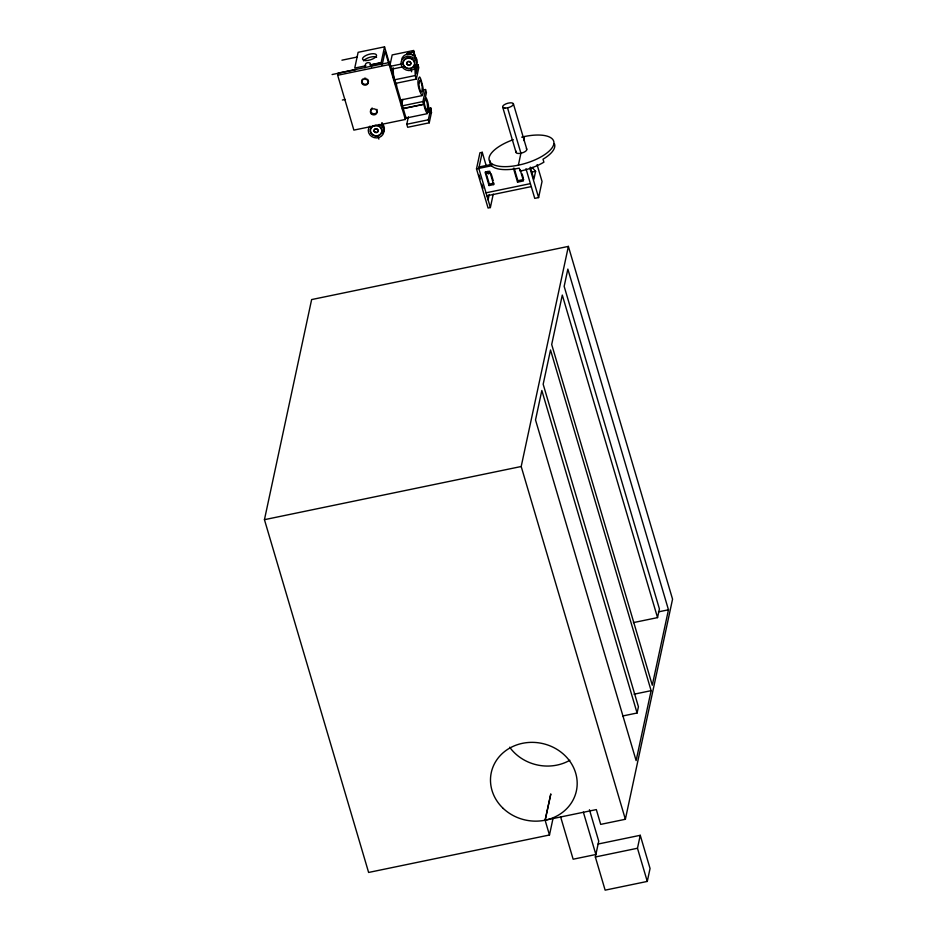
<?xml version="1.0" encoding="UTF-8"?>
<svg xmlns="http://www.w3.org/2000/svg" width="937" height="937" viewBox="0 0 937 937"><rect width="100%" height="100%" fill="white"/><g stroke="black" fill="none" stroke-linecap="round" stroke-linejoin="round"><path stroke-width="1.41" d="M396.503 83.698L396.456 86.438M337.671 75.265L338.14 73.109L389.628 62.451L405.815 117.301L405.358 119.456L353.87 130.114L337.671 75.265L389.16 64.606L389.628 62.451M264.445 519.684L311.634 299.571L568.384 246.396L672.555 599.165L625.366 819.278L600.699 824.384L596.33 809.591L545.1 820.191L549.469 834.996L368.616 872.452L264.445 519.684L521.195 466.509L568.384 246.396M365.863 65.766L354.736 68.073L358.121 52.32L384.533 46.85L381.101 62.838L370.537 65.028L370.15 63.084A3.361 3.034 12.1 0 0 365.571 64.032L364.938 66.187A3.361 3.034 12.1 0 0 364.938 67.769M382.343 64.138L385.107 51.254L388.738 63.575M389.991 65.168L392.181 54.92L413.744 50.457L415.208 57.848M402.828 99.322L401.399 106.01L422.95 101.547L425.539 89.507L422.845 90.057M413.604 52.121L407.162 53.456L413.604 52.121L415.068 57.063M415.22 65.145L417.914 64.583L415.958 73.718L415.548 65.063M427.506 111.702L430.2 111.152L431.09 114.162L429.24 122.817L407.677 127.28L406.787 124.258L408.368 116.844M394.758 83.545L416.321 79.083L418.792 67.558L417.914 64.583M430.774 107.978L431.465 112.932L430.774 107.978L428.068 108.54M429.24 122.817L428.338 119.795L430.2 111.152M493.237 194.146L490.367 207.557L488.072 208.037L476.5 168.883L479.955 152.778L482.25 152.309L486.256 165.872M482.25 152.309L478.807 168.402L490.367 207.557M489.337 184.109L493.951 183.16L493.647 184.589L489.032 185.549L489.337 184.109L485.788 172.08M488.095 199.862L489.243 194.498M518.372 165.17L520.925 153.235L507.526 107.837M523.654 140.503L524.509 136.533M520.176 169.808L523.455 180.923L517.552 182.153L517.856 180.712L514.167 168.215M532.134 167.395L535.601 171.319L533.903 179.225L530.342 167.137M525.985 168.707L534.746 198.375L538.599 197.578L542.043 181.473L537.088 164.689M545.1 820.191L550.815 793.92L545.182 820.18M549.469 834.996L553.029 818.411M598.122 844.026L640.252 835.3L650.055 868.47L647.28 881.424L605.138 890.15L595.346 856.98L598.731 841.168L589.443 809.72M637.09 713.01L638.425 706.779L543.167 384.24L550.523 349.981L651.121 690.663L636.129 760.621L535.519 419.94L541.832 390.471L637.09 713.01L622.859 715.95M657.54 617.612L659.402 608.898L564.156 286.359L567.857 269.095L668.468 609.788L652.293 685.205L551.694 344.523L562.294 295.073L657.54 617.612L633.365 622.613M647.28 881.424L637.476 848.254L640.252 835.3M406.541 117.476L405.44 117.875M402.231 108.844L423.793 104.382C428.49 124.363 430.95 104.241 425.503 96.827L426.429 92.529L425.539 89.507M400.825 99.99L422.025 95.621C424.859 91.229 422.236 84.74 421.064 79.926A8.105 1.546 78.3 0 0 419.612 76.939C415.876 80.418 418.991 91.03 422.025 95.621M341.935 60.191L357.29 57.016M370.033 64.899L381.16 62.603L381.98 65.379M332.108 74.538L355.919 69.607M389.71 66.445L401.832 63.939M390.588 69.42L402.711 66.902M393.704 79.985L415.267 75.522L414.868 67.312M342.38 100.025L345.203 99.439M403.718 108.352L423.934 104.171M427.752 110.051L430.446 109.488M405.862 118.109L427.424 113.646M406.787 124.258L428.338 119.795M479.112 166.973L491.995 164.303M476.5 168.883L491.691 165.732M485.612 173.556L489.899 172.666M531.747 172.115L535.601 171.319M517.856 180.712L523.76 179.494M486.01 192.823L530.389 183.64M486.889 195.798L531.267 186.604M658.512 611.849L668.468 609.788M634.056 694.2L651.121 690.663M595.346 856.98L637.476 848.254M406.916 54.744L408.743 54.405A6.641 5.973 12.1 0 1 410.465 54.498M513.371 103.761L526.781 149.147M529.92 168.203L538.599 197.578M502.7 107.146L516.1 152.544M522.12 173.931L523.35 178.1M513.441 168.262L517.552 182.153M491.187 173.802L493.167 180.49M493.647 184.589L489.7 171.225L485.085 172.185L489.032 185.549M487.861 171.307L488.669 174.024M479.018 174.914L480.212 178.944M481.794 184.32L482.988 188.349M413.697 51.699L415.887 59.113M415.267 75.522L416.321 79.083M422.95 101.547L423.793 104.382M410.91 69.315L411.636 71.774M521.195 466.509L625.366 819.278M384.533 46.85L389.862 64.911M391.092 69.08L393.563 77.42M389.16 64.606L405.358 119.456M382.015 122.759L383.116 126.472M381.933 123.192L382.659 125.663M583.353 812.133L595.873 854.509L573.139 859.217L560.619 816.841M378.138 136.673L378.864 139.121M393.118 67.675L393.645 78.614M569.825 760.282A43.524 39.19 12.1 0 1 509.669 747.211M521.686 137.165A33.65 13.153 -16.5 0 1 550.78 149.451A33.65 13.153 -16.5 0 1 496.399 165.708A33.65 13.153 -16.5 0 1 513.277 139.683M526.36 148.69A5.61 2.19 -16.5 0 1 521.64 153.071A5.61 2.19 -16.5 0 1 516.369 151.314M554.353 143.642A33.65 13.153 -16.5 0 1 543.015 159.208L543.893 162.183A33.65 13.153 -16.5 0 1 520.129 171.108L519.25 168.133A33.65 13.153 -16.5 0 1 489.981 160.52M379.18 124.41A7.847 7.074 12.1 0 1 382.94 134.448A7.847 7.074 12.1 0 1 371.766 136.556A7.847 7.074 12.1 0 1 369.951 126.144M382.87 124.434A7.847 7.074 12.1 0 1 382.706 133.066M380.797 127.596A5.845 5.259 12.1 0 1 377.283 135.783A5.845 5.259 12.1 0 1 370.466 129.107A5.845 5.259 12.1 0 1 379.743 126.565M401.622 59.71A7.847 7.074 12.1 0 1 412.467 54.674A7.847 7.074 12.1 0 1 415.478 65.719M412.128 54.99A6.641 5.973 12.1 0 1 413.604 55.857M414.646 64.208A5.845 5.259 12.1 0 1 407.056 68.143A5.845 5.259 12.1 0 1 403.777 60.483A5.845 5.259 12.1 0 1 412.514 59.207M413.568 60.249A5.845 5.259 12.1 0 1 414.669 62.826M370.537 65.028A3.361 3.034 12.1 0 1 371.52 67.218M377.189 111.644A3.361 3.034 12.1 0 1 372.68 113.506A3.361 3.034 12.1 0 1 371.052 109.114M371.579 108.505A3.361 3.034 12.1 0 1 372.27 108.048M376.85 109.324A3.361 3.034 12.1 0 1 377.189 110.074M367.491 79.223A3.361 3.034 12.1 0 1 366.004 84.26A3.361 3.034 12.1 0 1 361.893 80.383M362.221 79.657A3.361 3.034 12.1 0 1 362.76 79.048M364.259 78.31A3.361 3.034 12.1 0 1 365.992 78.38M363.673 60.893A7.285 2.846 -16.5 0 1 369.728 57.321A7.285 2.846 -16.5 0 1 376.615 57.18M418.944 82.971C418.476 86.708 422.083 98.701 422.212 87.246A4.603 0.878 78.3 0 0 421.627 83.979L420.971 81.753A4.626 0.89 78.3 0 0 420.069 79.996L418.944 82.971M427.635 107.521L426.487 110.308A4.779 0.914 78.3 0 1 425.585 108.516L424.18 103.011L425.246 98.057L427.155 102.918L427.635 107.521M503.274 808.467A43.524 39.19 12.1 0 0 575.74 793.463A43.524 39.19 12.1 0 0 522.483 743.322A43.524 39.19 12.1 0 0 503.274 808.467M504.902 108.071A5.61 2.19 -16.5 0 0 513.429 104.335A5.61 2.19 -16.5 0 0 505.781 103.937A5.61 2.19 -16.5 0 0 504.902 108.071M371.403 133.757A5.845 5.259 12.1 0 0 381.406 133.113A5.845 5.259 12.1 0 0 375.409 125.523A5.845 5.259 12.1 0 0 371.403 133.757M374.495 131.59A2.038 1.827 12.1 0 0 377.986 131.367A2.038 1.827 12.1 0 0 375.889 128.732A2.038 1.827 12.1 0 0 374.495 131.59M374.449 131.812A2.038 1.827 12.1 0 0 377.939 131.59A2.038 1.827 12.1 0 0 375.842 128.943A2.038 1.827 12.1 0 0 374.449 131.812M402.559 67.429A7.847 7.074 12.1 0 0 416.016 66.55A7.847 7.074 12.1 0 0 407.958 56.361A7.847 7.074 12.1 0 0 402.559 67.429M404.163 66.41A5.845 5.259 12.1 0 0 414.177 65.754A5.845 5.259 12.1 0 0 408.181 58.176A5.845 5.259 12.1 0 0 404.163 66.41M407.267 64.231A2.038 1.827 12.1 0 0 410.746 64.009A2.038 1.827 12.1 0 0 408.661 61.373A2.038 1.827 12.1 0 0 407.267 64.231M407.22 64.454A2.038 1.827 12.1 0 0 410.699 64.231A2.038 1.827 12.1 0 0 408.614 61.584A2.038 1.827 12.1 0 0 407.22 64.454M362.584 84.201A3.361 3.034 12.1 0 0 368.182 83.042A3.361 3.034 12.1 0 0 364.071 79.165A3.361 3.034 12.1 0 0 362.584 84.201M371.357 113.904A3.361 3.034 12.1 0 0 376.955 112.745A3.361 3.034 12.1 0 0 372.844 108.868A3.361 3.034 12.1 0 0 371.357 113.904M365.793 60.554A7.285 2.846 -16.5 0 0 376.557 55.494A7.285 2.846 -16.5 0 0 366.226 55.342A7.285 2.846 -16.5 0 0 365.793 60.554"/></g></svg>
